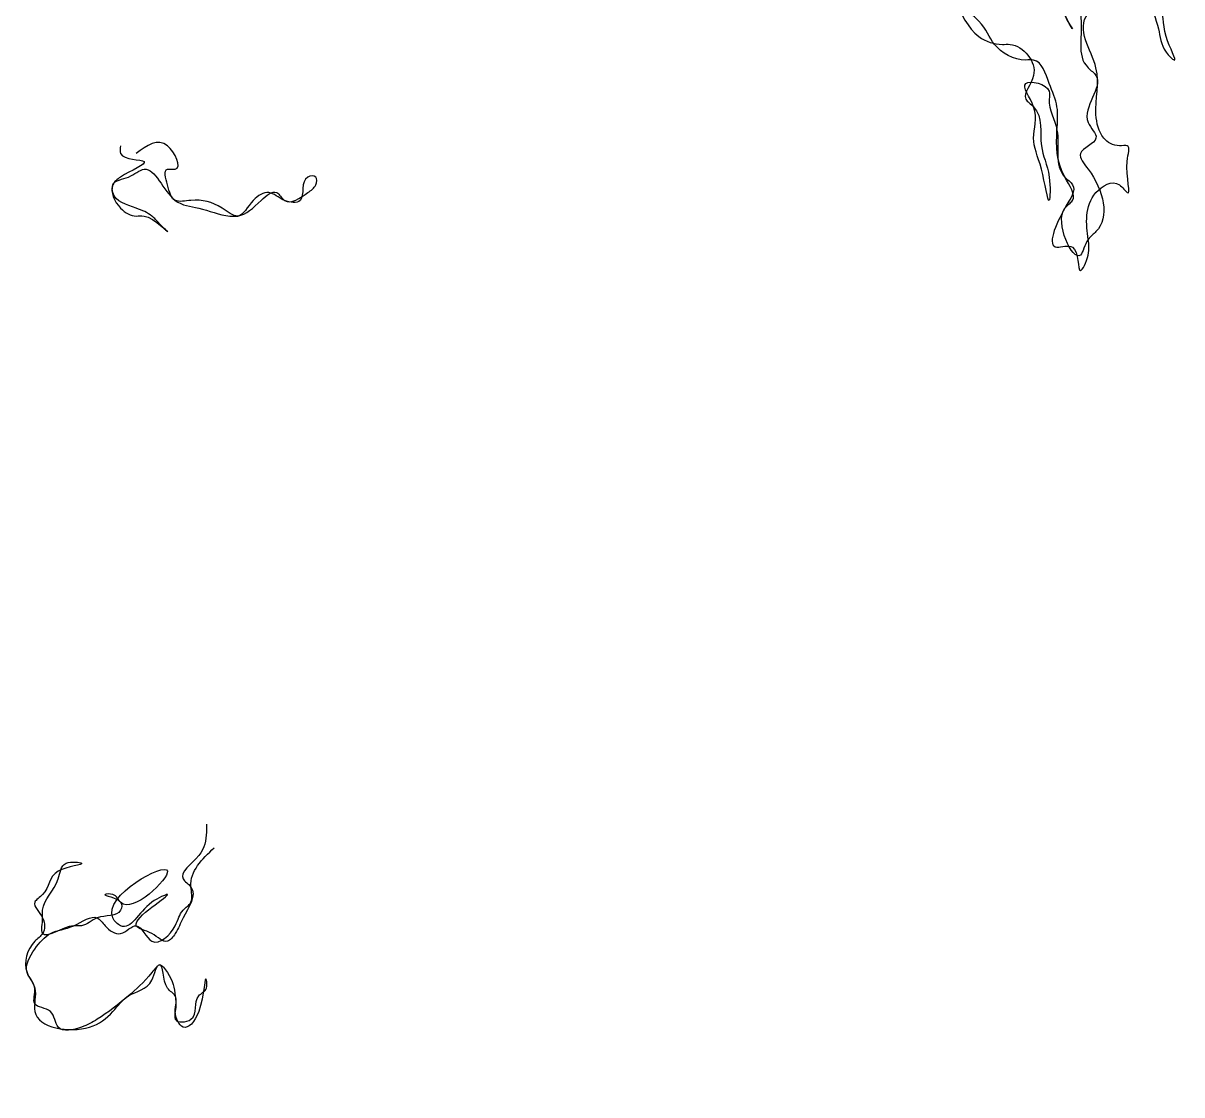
# Model space of a CAD drawing. Header units: metres. Extents: x 0 to 100, y 0 to 141.
# Drawn here: x 65.263 to 68.975, y 66.133 to 69.568 of the extents above; entities that cross this region are included whole.
import ezdxf

# ---------------------------------------------------------------- set-up
doc = ezdxf.new("R2010")
doc.units = ezdxf.units.M

msp = doc.modelspace()

# ---------------------------------------------------------------- linework, layer by layer
for points in [[(67.45, 70.875), (67.45, 70.85), (67.525, 70.825), (67.6, 70.8), (67.625, 70.8), (67.675, 70.775), (67.9, 70.675), (67.95, 70.625), (68.05, 70.55), (68.15, 70.475), (68.175, 70.475), (68.35, 70.275), (68.575, 70.025), (68.625, 69.975), (68.675, 69.9), (68.725, 69.825), (68.725, 69.8), (68.75, 69.75), (68.775, 69.7), (68.8, 69.675), (68.75, 69.6), (68.7, 69.625), (68.675, 69.6), (68.65, 69.65), (68.625, 69.725), (68.65, 69.725), (68.6, 69.7), (68.625, 69.65), (68.6, 69.625), (68.625, 69.55), (68.6, 69.625), (68.625, 69.65), (68.65, 69.6), (68.675, 69.425), (68.7, 69.4), (68.675, 69.25), (68.7, 69.2), (68.65, 69.15), (68.675, 69.1), (68.7, 68.9), (68.675, 68.875), (68.65, 68.825), (68.6, 68.975), (68.625, 69), (68.6, 69.075), (68.575, 69.225), (68.575, 69.3), (68.55, 69.375), (68.5, 69.45), (68.475, 69.45), (68.375, 69.5), (68.325, 69.575), (68.125, 69.725), (68.15, 69.725), (68.325, 69.525), (68.4, 69.5), (68.425, 69.5), (68.5, 69.4), (68.475, 69.325), (68.5, 69.3), (68.525, 69.175), (68.55, 69.075), (68.55, 69), (68.525, 69.1), (68.5, 69.2), (68.5, 69.3), (68.475, 69.375), (68.55, 69.35), (68.55, 69.325), (68.575, 69.225), (68.6, 69.075), (68.625, 69.05), (68.6, 68.975), (68.575, 68.85), (68.625, 68.85), (68.65, 68.775), (68.675, 68.825), (68.675, 68.875), (68.7, 69.025), (68.775, 69.05), (68.8, 69.025), (68.8, 69.125), (68.8, 69.175), (68.775, 69.175), (68.725, 69.2), (68.7, 69.275), (68.7, 69.425), (68.675, 69.6), (68.725, 69.625), (68.75, 69.6), (68.8, 69.625), (68.775, 69.725), (68.775, 69.75), (68.725, 69.825), (68.7, 69.875), (68.675, 69.9), (68.625, 69.975), (68.575, 70.05), (68.575, 70.075), (68.525, 70.175), (68.425, 70.225), (68.475, 70.275), (68.625, 70.15), (68.7, 70.05), (68.675, 70), (68.7, 70.025), (68.75, 69.925), (68.775, 69.875), (68.8, 69.85), (68.85, 69.775), (68.875, 69.725), (68.875, 69.65), (68.9, 69.55), (68.925, 69.475), (68.95, 69.45), (68.925, 69.525), (68.9, 69.625), (68.875, 69.65), (68.85, 69.75), (68.825, 69.8), (68.825, 69.825), (68.8, 69.875), (68.775, 69.925), (68.75, 69.95), (68.7, 70.05), (68.625, 70.15), (68.625, 70.175), (68.45, 70.475), (68.25, 70.65), (68.225, 70.675), (68.175, 70.7), (68.125, 70.725), (68.1, 70.725), (67.95, 70.75), (67.9, 70.775), (67.925, 70.75), (68.075, 70.725), (68.125, 70.7), (68.175, 70.7), (68.225, 70.675), (68.45, 70.4), (68.425, 70.375), (68.375, 70.4), (68.3, 70.45), (68.25, 70.4), (68.225, 70.45), (68.175, 70.475), (68.1, 70.55), (68.025, 70.6), (67.925, 70.675), (67.8, 70.675), (67.7, 70.75), (67.65, 70.775), (67.625, 70.8), (67.575, 70.825), (67.525, 70.85)], [(65.575, 69.175), (65.575, 69.15), (65.65, 69.125), (65.575, 69.075), (65.55, 69.05), (65.575, 68.975), (65.625, 68.95), (65.65, 68.95), (65.725, 68.9), (65.7, 68.925), (65.675, 68.95), (65.625, 68.975), (65.55, 69.025), (65.55, 69.05), (65.6, 69.075), (65.65, 69.1), (65.75, 69), (65.825, 68.975), (65.925, 68.95), (65.95, 68.95), (66.025, 69), (66.075, 69.025), (66.1, 69), (66.175, 69.025), (66.2, 69.05), (66.2, 69.075), (66.175, 69.075), (66.15, 69), (66.1, 69), (66.05, 69.025), (66, 69), (65.95, 68.95), (65.9, 68.975), (65.8, 69), (65.75, 69), (65.725, 69.05), (65.725, 69.1), (65.75, 69.1), (65.725, 69.175), (65.625, 69.15)], [(65.85, 67), (65.85, 66.975), (65.825, 66.9), (65.775, 66.825), (65.8, 66.8), (65.775, 66.7), (65.75, 66.65), (65.725, 66.625), (65.675, 66.65), (65.625, 66.675), (65.725, 66.775), (65.675, 66.75), (65.575, 66.675), (65.55, 66.7), (65.725, 66.85), (65.575, 66.75), (65.55, 66.775), (65.525, 66.775), (65.575, 66.75), (65.575, 66.725), (65.5, 66.7), (65.45, 66.675), (65.425, 66.675), (65.325, 66.65), (65.325, 66.7), (65.325, 66.725), (65.375, 66.825), (65.4, 66.875), (65.45, 66.875), (65.375, 66.85), (65.325, 66.775), (65.3, 66.75), (65.325, 66.7), (65.325, 66.65), (65.3, 66.625), (65.275, 66.525), (65.3, 66.475), (65.3, 66.4), (65.475, 66.35), (65.55, 66.4), (65.6, 66.45), (65.675, 66.5), (65.7, 66.55), (65.725, 66.525), (65.75, 66.45), (65.75, 66.4), (65.75, 66.375), (65.8, 66.375), (65.825, 66.45), (65.85, 66.475), (65.85, 66.5), (65.825, 66.4), (65.775, 66.35), (65.75, 66.4), (65.75, 66.45), (65.725, 66.475), (65.7, 66.55), (65.675, 66.525), (65.6, 66.45), (65.5, 66.375), (65.45, 66.35), (65.375, 66.35), (65.35, 66.4), (65.3, 66.425), (65.3, 66.475), (65.275, 66.525), (65.3, 66.6), (65.35, 66.65), (65.425, 66.675), (65.5, 66.7), (65.525, 66.675), (65.575, 66.65), (65.625, 66.675), (65.675, 66.625), (65.75, 66.675), (65.775, 66.725), (65.8, 66.75), (65.8, 66.8), (65.875, 66.925)]]:
    msp.add_spline(points, degree=3)

doc.saveas('drawing.dxf')
